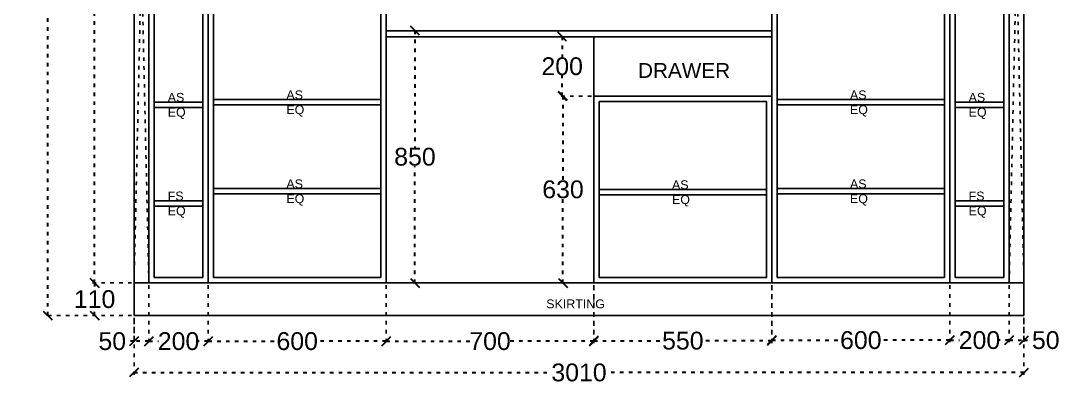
# Model space of a CAD drawing. Header units: millimetres. Extents: x 220712 to 1505573, y -354410 to 241923.
# Drawn here: x 325043 to 328544, y 119473 to 120698 of the extents above; entities that cross this region are included whole.
import ezdxf

# ---------------------------------------------------------------- set-up
doc = ezdxf.new("R2010")
doc.units = ezdxf.units.MM
doc.header["$MEASUREMENT"] = 0
doc.linetypes.add('ACAD_ISO03W100', pattern=[30, 12, -18])
doc.layers.add('Walls', color=253, linetype='Continuous')
doc.layers.add('Words', color=7, linetype='Continuous')
doc.styles.get("Standard").update_dxf_attribs({"font": 'arial.ttf'})
doc.dimstyles.get("Standard").update_dxf_attribs({"dimtxt": 60, "dimasz": 30, "dimexe": 7.75, "dimexo": 8.13, "dimgap": 0.63, "dimtad": 0, "dimtih": 1, "dimtoh": 1, "dimdec": 0, "dimzin": 0, "dimtxsty": 'Standard', "dimblk": 'OBLIQUE', "dimcen": 2.25, "dimclrd": 1, "dimclre": 1, "dimclrt": 1, "dimadec": 0, "dimazin": 0, "dimtfac": 1, "dimtdec": 0, "dimtofl": 0, "dimtmove": 0, "dimatfit": 3, "dimfxl": 1, "dimtolj": 1, "dimtzin": 0, "dimlwd": 30, "dimarcsym": 0})

# ---------------------------------------------------------------- blocks, each defined once
blk = doc.blocks.new('_Oblique')
at = {"color": 0, "linetype": 'ByBlock', "lineweight": -2}
blk.add_line((-0.5, -0.5), (0.5, 0.5), dxfattribs=at)
blk = doc.blocks.new('*D1088')
at = {"layer": 'Defpoints', "color": 0, "linetype": 'ACAD_ISO03W100', "transparency": 16777216}
for p in [(325424.7, 119815.6), (325474.7, 119814.4), (325424.7, 119617.8)]:
    blk.add_point(p, dxfattribs=at)
at = {"layer": 'Walls', "color": 1, "linetype": 'ACAD_ISO03W100', "lineweight": -2, "transparency": 16777216}
for p, q in [((325424.7, 119807.5), (325424.7, 119610)), ((325474.7, 119806.3), (325474.7, 119610))]:
    blk.add_line(p, q, dxfattribs=at)
at = {"layer": 'Walls', "color": 1, "linetype": 'ACAD_ISO03W100', "lineweight": 30, "transparency": 16777216}
for p, q in [((325424.7, 119617.8), (325394.7, 119617.8)), ((325474.7, 119617.8), (325424.7, 119617.8))]:
    blk.add_line(p, q, dxfattribs=at)
at = {"layer": 'Walls', "color": 1, "linetype": 'ACAD_ISO03W100', "lineweight": 30, "transparency": 16777216, "xscale": 30, "yscale": 30, "zscale": 30, "rotation": 180}
blk.add_blockref('_Oblique', (325424.7, 119617.8), dxfattribs=at)
at = {"layer": 'Walls', "color": 1, "linetype": 'ACAD_ISO03W100', "lineweight": 30, "transparency": 16777216, "xscale": 30, "yscale": 30, "zscale": 30}
blk.add_blockref('_Oblique', (325474.7, 119617.8), dxfattribs=at)
at = {"layer": 'Walls', "color": 1, "linetype": 'ACAD_ISO03W100', "transparency": 16777216, "insert": (325351.2, 119617.8), "char_height": 60, "attachment_point": 5}
blk.add_mtext('\\A1;50', dxfattribs=at)
blk = doc.blocks.new('*D1089')
at = {"layer": 'Defpoints', "color": 0, "linetype": 'ACAD_ISO03W100', "transparency": 16777216}
for p in [(325474.7, 119814.4), (325674.7, 119814.4), (325474.7, 119617.8)]:
    blk.add_point(p, dxfattribs=at)
at = {"layer": 'Walls', "color": 1, "linetype": 'ACAD_ISO03W100', "lineweight": -2, "transparency": 16777216}
for p, q in [((325474.7, 119806.3), (325474.7, 119610)), ((325674.7, 119806.3), (325674.7, 119610))]:
    blk.add_line(p, q, dxfattribs=at)
at = {"layer": 'Walls', "color": 1, "linetype": 'ACAD_ISO03W100', "lineweight": 30, "transparency": 16777216}
for p, q in [((325474.7, 119617.8), (325507.4, 119617.8)), ((325674.7, 119617.8), (325642, 119617.8))]:
    blk.add_line(p, q, dxfattribs=at)
at = {"layer": 'Walls', "color": 1, "linetype": 'ACAD_ISO03W100', "lineweight": 30, "transparency": 16777216, "xscale": 30, "yscale": 30, "zscale": 30, "rotation": 180}
blk.add_blockref('_Oblique', (325474.7, 119617.8), dxfattribs=at)
at = {"layer": 'Walls', "color": 1, "linetype": 'ACAD_ISO03W100', "lineweight": 30, "transparency": 16777216, "xscale": 30, "yscale": 30, "zscale": 30}
blk.add_blockref('_Oblique', (325674.7, 119617.8), dxfattribs=at)
at = {"layer": 'Walls', "color": 1, "linetype": 'ACAD_ISO03W100', "transparency": 16777216, "insert": (325574.7, 119617.8), "char_height": 60, "attachment_point": 5}
blk.add_mtext('\\A1;200', dxfattribs=at)
blk = doc.blocks.new('*D1090')
at = {"layer": 'Defpoints', "color": 0, "linetype": 'ACAD_ISO03W100', "transparency": 16777216}
for p in [(325674.7, 119814.4), (326274.7, 119814.4), (326274.7, 119617.8)]:
    blk.add_point(p, dxfattribs=at)
at = {"layer": 'Walls', "color": 1, "linetype": 'ACAD_ISO03W100', "lineweight": -2, "transparency": 16777216}
for p, q in [((325674.7, 119806.3), (325674.7, 119610)), ((326274.7, 119806.3), (326274.7, 119610))]:
    blk.add_line(p, q, dxfattribs=at)
at = {"layer": 'Walls', "color": 1, "linetype": 'ACAD_ISO03W100', "lineweight": 30, "transparency": 16777216}
for p, q in [((325674.7, 119617.8), (325907.7, 119617.8)), ((326274.7, 119617.8), (326041.7, 119617.8))]:
    blk.add_line(p, q, dxfattribs=at)
at = {"layer": 'Walls', "color": 1, "linetype": 'ACAD_ISO03W100', "lineweight": 30, "transparency": 16777216, "xscale": 30, "yscale": 30, "zscale": 30, "rotation": 180}
blk.add_blockref('_Oblique', (325674.7, 119617.8), dxfattribs=at)
at = {"layer": 'Walls', "color": 1, "linetype": 'ACAD_ISO03W100', "lineweight": 30, "transparency": 16777216, "xscale": 30, "yscale": 30, "zscale": 30}
blk.add_blockref('_Oblique', (326274.7, 119617.8), dxfattribs=at)
at = {"layer": 'Walls', "color": 1, "linetype": 'ACAD_ISO03W100', "transparency": 16777216, "insert": (325974.7, 119617.8), "char_height": 60, "attachment_point": 5}
blk.add_mtext('\\A1;600', dxfattribs=at)
blk = doc.blocks.new('*D1091')
at = {"layer": 'Defpoints', "color": 0, "linetype": 'ACAD_ISO03W100', "transparency": 16777216}
for p in [(326274.7, 119814.4), (326974.7, 119814.4), (326974.7, 119617.8)]:
    blk.add_point(p, dxfattribs=at)
at = {"layer": 'Walls', "color": 1, "linetype": 'ACAD_ISO03W100', "lineweight": -2, "transparency": 16777216}
for p, q in [((326274.7, 119806.3), (326274.7, 119610)), ((326974.7, 119806.3), (326974.7, 119610))]:
    blk.add_line(p, q, dxfattribs=at)
at = {"layer": 'Walls', "color": 1, "linetype": 'ACAD_ISO03W100', "lineweight": 30, "transparency": 16777216}
for p, q in [((326274.7, 119617.8), (326558.1, 119617.8)), ((326974.7, 119617.8), (326691.2, 119617.8))]:
    blk.add_line(p, q, dxfattribs=at)
at = {"layer": 'Walls', "color": 1, "linetype": 'ACAD_ISO03W100', "lineweight": 30, "transparency": 16777216, "xscale": 30, "yscale": 30, "zscale": 30, "rotation": 180}
blk.add_blockref('_Oblique', (326274.7, 119617.8), dxfattribs=at)
at = {"layer": 'Walls', "color": 1, "linetype": 'ACAD_ISO03W100', "lineweight": 30, "transparency": 16777216, "xscale": 30, "yscale": 30, "zscale": 30}
blk.add_blockref('_Oblique', (326974.7, 119617.8), dxfattribs=at)
at = {"layer": 'Walls', "color": 1, "linetype": 'ACAD_ISO03W100', "transparency": 16777216, "insert": (326624.7, 119617.8), "char_height": 60, "attachment_point": 5}
blk.add_mtext('\\A1;700', dxfattribs=at)
blk = doc.blocks.new('*D1087')
at = {"layer": 'Defpoints', "color": 0, "linetype": 'ACAD_ISO03W100', "transparency": 16777216}
for p in [(326974.7, 119810.3), (327574.7, 119810.3), (326974.7, 119619.5)]:
    blk.add_point(p, dxfattribs=at)
at = {"layer": 'Walls', "color": 1, "linetype": 'ACAD_ISO03W100', "lineweight": -2, "transparency": 16777216}
for p, q in [((326974.7, 119802.1), (326974.7, 119611.8)), ((327574.7, 119802.1), (327574.7, 119611.8))]:
    blk.add_line(p, q, dxfattribs=at)
at = {"layer": 'Walls', "color": 1, "linetype": 'ACAD_ISO03W100', "lineweight": 30, "transparency": 16777216}
for p, q in [((326974.7, 119619.5), (327207.9, 119619.5)), ((327574.7, 119619.5), (327341.5, 119619.5))]:
    blk.add_line(p, q, dxfattribs=at)
at = {"layer": 'Walls', "color": 1, "linetype": 'ACAD_ISO03W100', "lineweight": 30, "transparency": 16777216, "xscale": 30, "yscale": 30, "zscale": 30, "rotation": 180}
blk.add_blockref('_Oblique', (326974.7, 119619.5), dxfattribs=at)
at = {"layer": 'Walls', "color": 1, "linetype": 'ACAD_ISO03W100', "lineweight": 30, "transparency": 16777216, "xscale": 30, "yscale": 30, "zscale": 30}
blk.add_blockref('_Oblique', (327574.7, 119619.5), dxfattribs=at)
at = {"layer": 'Walls', "color": 1, "linetype": 'ACAD_ISO03W100', "transparency": 16777216, "insert": (327274.7, 119619.5), "char_height": 60, "attachment_point": 5}
blk.add_mtext('\\A1;550', dxfattribs=at)
blk = doc.blocks.new('*D1092')
at = {"layer": 'Defpoints', "color": 0, "linetype": 'ACAD_ISO03W100', "transparency": 16777216}
for p in [(327574.7, 119814.4), (328174.7, 119814.4), (327574.7, 119621.3)]:
    blk.add_point(p, dxfattribs=at)
at = {"layer": 'Walls', "color": 1, "linetype": 'ACAD_ISO03W100', "lineweight": -2, "transparency": 16777216}
for p, q in [((327574.7, 119806.3), (327574.7, 119613.5)), ((328174.7, 119806.3), (328174.7, 119613.5))]:
    blk.add_line(p, q, dxfattribs=at)
at = {"layer": 'Walls', "color": 1, "linetype": 'ACAD_ISO03W100', "lineweight": 30, "transparency": 16777216}
for p, q in [((327574.7, 119621.3), (327807.7, 119621.3)), ((328174.7, 119621.3), (327941.7, 119621.3))]:
    blk.add_line(p, q, dxfattribs=at)
at = {"layer": 'Walls', "color": 1, "linetype": 'ACAD_ISO03W100', "lineweight": 30, "transparency": 16777216, "xscale": 30, "yscale": 30, "zscale": 30, "rotation": 180}
blk.add_blockref('_Oblique', (327574.7, 119621.3), dxfattribs=at)
at = {"layer": 'Walls', "color": 1, "linetype": 'ACAD_ISO03W100', "lineweight": 30, "transparency": 16777216, "xscale": 30, "yscale": 30, "zscale": 30}
blk.add_blockref('_Oblique', (328174.7, 119621.3), dxfattribs=at)
at = {"layer": 'Walls', "color": 1, "linetype": 'ACAD_ISO03W100', "transparency": 16777216, "insert": (327874.7, 119621.3), "char_height": 60, "attachment_point": 5}
blk.add_mtext('\\A1;600', dxfattribs=at)
blk = doc.blocks.new('*D1093')
at = {"layer": 'Defpoints', "color": 0, "linetype": 'ACAD_ISO03W100', "transparency": 16777216}
for p in [(328174.7, 119814.4), (328374.7, 119814.4), (328174.7, 119621.3)]:
    blk.add_point(p, dxfattribs=at)
at = {"layer": 'Walls', "color": 1, "linetype": 'ACAD_ISO03W100', "lineweight": -2, "transparency": 16777216}
for p, q in [((328174.7, 119806.3), (328174.7, 119613.5)), ((328374.7, 119806.3), (328374.7, 119613.5))]:
    blk.add_line(p, q, dxfattribs=at)
at = {"layer": 'Walls', "color": 1, "linetype": 'ACAD_ISO03W100', "lineweight": 30, "transparency": 16777216}
for p, q in [((328174.7, 119621.3), (328207.4, 119621.3)), ((328374.7, 119621.3), (328342, 119621.3))]:
    blk.add_line(p, q, dxfattribs=at)
at = {"layer": 'Walls', "color": 1, "linetype": 'ACAD_ISO03W100', "lineweight": 30, "transparency": 16777216, "xscale": 30, "yscale": 30, "zscale": 30, "rotation": 180}
blk.add_blockref('_Oblique', (328174.7, 119621.3), dxfattribs=at)
at = {"layer": 'Walls', "color": 1, "linetype": 'ACAD_ISO03W100', "lineweight": 30, "transparency": 16777216, "xscale": 30, "yscale": 30, "zscale": 30}
blk.add_blockref('_Oblique', (328374.7, 119621.3), dxfattribs=at)
at = {"layer": 'Walls', "color": 1, "linetype": 'ACAD_ISO03W100', "transparency": 16777216, "insert": (328274.7, 119621.3), "char_height": 60, "attachment_point": 5}
blk.add_mtext('\\A1;200', dxfattribs=at)
blk = doc.blocks.new('*D1094')
at = {"layer": 'Defpoints', "color": 0, "linetype": 'ACAD_ISO03W100', "transparency": 16777216}
for p in [(328374.7, 119814.4), (328424.7, 119815.6), (328424.7, 119621.3)]:
    blk.add_point(p, dxfattribs=at)
at = {"layer": 'Walls', "color": 1, "linetype": 'ACAD_ISO03W100', "lineweight": -2, "transparency": 16777216}
for p, q in [((328374.7, 119806.3), (328374.7, 119613.5)), ((328424.7, 119807.5), (328424.7, 119613.5))]:
    blk.add_line(p, q, dxfattribs=at)
at = {"layer": 'Walls', "color": 1, "linetype": 'ACAD_ISO03W100', "lineweight": 30, "transparency": 16777216}
for p, q in [((328374.7, 119621.3), (328424.7, 119621.3)), ((328424.7, 119621.3), (328454.7, 119621.3))]:
    blk.add_line(p, q, dxfattribs=at)
at = {"layer": 'Walls', "color": 1, "linetype": 'ACAD_ISO03W100', "lineweight": 30, "transparency": 16777216, "xscale": 30, "yscale": 30, "zscale": 30, "rotation": 180}
blk.add_blockref('_Oblique', (328374.7, 119621.3), dxfattribs=at)
at = {"layer": 'Walls', "color": 1, "linetype": 'ACAD_ISO03W100', "lineweight": 30, "transparency": 16777216, "xscale": 30, "yscale": 30, "zscale": 30}
blk.add_blockref('_Oblique', (328424.7, 119621.3), dxfattribs=at)
at = {"layer": 'Walls', "color": 1, "linetype": 'ACAD_ISO03W100', "transparency": 16777216, "insert": (328498.2, 119621.3), "char_height": 60, "attachment_point": 5}
blk.add_mtext('\\A1;50', dxfattribs=at)
blk = doc.blocks.new('*D1095')
at = {"layer": 'Defpoints', "color": 0, "linetype": 'ACAD_ISO03W100', "transparency": 16777216}
for p in [(325291.7, 119814.4), (325424.7, 119814.4), (325424.7, 119704.4)]:
    blk.add_point(p, dxfattribs=at)
at = {"layer": 'Walls', "color": 1, "linetype": 'ACAD_ISO03W100', "lineweight": -2, "transparency": 16777216}
for p, q in [((325416.5, 119814.4), (325283.9, 119814.4)), ((325416.5, 119704.4), (325283.9, 119704.4))]:
    blk.add_line(p, q, dxfattribs=at)
at = {"layer": 'Walls', "color": 1, "linetype": 'ACAD_ISO03W100', "lineweight": 30, "transparency": 16777216}
for p, q in [((325291.7, 119814.4), (325291.7, 119790.7)), ((325291.7, 119704.4), (325291.7, 119728.2))]:
    blk.add_line(p, q, dxfattribs=at)
at = {"layer": 'Walls', "color": 1, "linetype": 'ACAD_ISO03W100', "lineweight": 30, "transparency": 16777216, "xscale": 30, "yscale": 30, "zscale": 30}
for p, rotation in [((325291.7, 119814.4), 90), ((325291.7, 119704.4), 270)]:
    blk.add_blockref('_Oblique', p, dxfattribs=dict(at, rotation=rotation))
at = {"layer": 'Walls', "color": 1, "linetype": 'ACAD_ISO03W100', "transparency": 16777216, "insert": (325291.7, 119759.4), "char_height": 60, "attachment_point": 5}
blk.add_mtext('\\A1;110', dxfattribs=at)
blk = doc.blocks.new('*D1096')
at = {"layer": 'Defpoints', "color": 0, "linetype": 'ACAD_ISO03W100', "transparency": 16777216}
for p in [(325291.7, 122014.4), (325424.7, 122014.4), (325424.7, 119814.4)]:
    blk.add_point(p, dxfattribs=at)
at = {"layer": 'Walls', "color": 1, "linetype": 'ACAD_ISO03W100', "lineweight": -2, "transparency": 16777216}
for p, q in [((325416.5, 122014.4), (325283.9, 122014.4)), ((325416.5, 119814.4), (325283.9, 119814.4))]:
    blk.add_line(p, q, dxfattribs=at)
at = {"layer": 'Walls', "color": 1, "linetype": 'ACAD_ISO03W100', "lineweight": 30, "transparency": 16777216}
for p, q in [((325291.7, 122014.4), (325291.7, 120945.7)), ((325291.7, 119814.4), (325291.7, 120883.2))]:
    blk.add_line(p, q, dxfattribs=at)
at = {"layer": 'Walls', "color": 1, "linetype": 'ACAD_ISO03W100', "lineweight": 30, "transparency": 16777216, "xscale": 30, "yscale": 30, "zscale": 30}
for p, rotation in [((325291.7, 122014.4), 90), ((325291.7, 119814.4), 270)]:
    blk.add_blockref('_Oblique', p, dxfattribs=dict(at, rotation=rotation))
at = {"layer": 'Walls', "color": 1, "linetype": 'ACAD_ISO03W100', "transparency": 16777216, "insert": (325291.7, 120914.4), "char_height": 60, "attachment_point": 5}
blk.add_mtext('\\A1;1880', dxfattribs=at)
blk = doc.blocks.new('*D1099')
at = {"layer": 'Defpoints', "color": 0, "linetype": 'ACAD_ISO03W100', "transparency": 16777216}
for p in [(325424.7, 119704.4), (328424.7, 119704.4), (328424.7, 119512.3)]:
    blk.add_point(p, dxfattribs=at)
at = {"layer": 'Walls', "color": 1, "linetype": 'ACAD_ISO03W100', "lineweight": -2, "transparency": 16777216}
for p, q in [((325424.7, 119696.3), (325424.7, 119504.5)), ((328424.7, 119696.3), (328424.7, 119504.5))]:
    blk.add_line(p, q, dxfattribs=at)
at = {"layer": 'Walls', "color": 1, "linetype": 'ACAD_ISO03W100', "lineweight": 30, "transparency": 16777216}
for p, q in [((325424.7, 119512.3), (326834.6, 119512.3)), ((328424.7, 119512.3), (327014.8, 119512.3))]:
    blk.add_line(p, q, dxfattribs=at)
at = {"layer": 'Walls', "color": 1, "linetype": 'ACAD_ISO03W100', "lineweight": 30, "transparency": 16777216, "xscale": 30, "yscale": 30, "zscale": 30, "rotation": 180}
blk.add_blockref('_Oblique', (325424.7, 119512.3), dxfattribs=at)
at = {"layer": 'Walls', "color": 1, "linetype": 'ACAD_ISO03W100', "lineweight": 30, "transparency": 16777216, "xscale": 30, "yscale": 30, "zscale": 30}
blk.add_blockref('_Oblique', (328424.7, 119512.3), dxfattribs=at)
at = {"layer": 'Walls', "color": 1, "linetype": 'ACAD_ISO03W100', "transparency": 16777216, "insert": (326924.7, 119512.3), "char_height": 60, "attachment_point": 5}
blk.add_mtext('\\A1;3010', dxfattribs=at)
blk = doc.blocks.new('*D1100')
at = {"layer": 'Defpoints', "color": 0, "linetype": 'ACAD_ISO03W100', "transparency": 16777216}
for p in [(325133.7, 122964.4), (325424.7, 122964.4), (325424.7, 119704.4)]:
    blk.add_point(p, dxfattribs=at)
at = {"layer": 'Walls', "color": 1, "linetype": 'ACAD_ISO03W100', "lineweight": -2, "transparency": 16777216}
for p, q in [((325416.5, 122964.4), (325125.9, 122964.4)), ((325416.6, 119704.4), (325125.9, 119704.4))]:
    blk.add_line(p, q, dxfattribs=at)
at = {"layer": 'Walls', "color": 1, "linetype": 'ACAD_ISO03W100', "lineweight": 30, "transparency": 16777216}
for p, q in [((325133.7, 122964.4), (325133.7, 121365.7)), ((325133.7, 119704.4), (325133.7, 121303.2))]:
    blk.add_line(p, q, dxfattribs=at)
at = {"layer": 'Walls', "color": 1, "linetype": 'ACAD_ISO03W100', "lineweight": 30, "transparency": 16777216, "xscale": 30, "yscale": 30, "zscale": 30}
for p, rotation in [((325133.7, 122964.4), 90), ((325133.7, 119704.4), 270)]:
    blk.add_blockref('_Oblique', p, dxfattribs=dict(at, rotation=rotation))
at = {"layer": 'Walls', "color": 1, "linetype": 'ACAD_ISO03W100', "transparency": 16777216, "insert": (325133.7, 121334.4), "char_height": 60, "attachment_point": 5}
blk.add_mtext('\\A1;3260', dxfattribs=at)
blk = doc.blocks.new('*D1296')
at = {"layer": 'Defpoints', "color": 0, "linetype": 'ACAD_ISO03W100', "transparency": 16777216}
for p in [(326274.7, 120664.4), (326371.7, 120664.4), (326274.7, 119814.4)]:
    blk.add_point(p, dxfattribs=at)
at = {"layer": 'Walls', "color": 1, "linetype": 'ACAD_ISO03W100', "lineweight": -2, "transparency": 16777216}
for p, q in [((326282.8, 120664.4), (326379.4, 120664.4)), ((326282.8, 119814.4), (326379.4, 119814.4))]:
    blk.add_line(p, q, dxfattribs=at)
at = {"layer": 'Walls', "color": 1, "linetype": 'ACAD_ISO03W100', "lineweight": 30, "transparency": 16777216}
for p, q in [((326371.7, 120664.4), (326371.7, 120270.7)), ((326371.7, 119814.4), (326371.7, 120208.2))]:
    blk.add_line(p, q, dxfattribs=at)
at = {"layer": 'Walls', "color": 1, "linetype": 'ACAD_ISO03W100', "lineweight": 30, "transparency": 16777216, "xscale": 30, "yscale": 30, "zscale": 30}
for p, rotation in [((326371.7, 120664.4), 90), ((326371.7, 119814.4), 270)]:
    blk.add_blockref('_Oblique', p, dxfattribs=dict(at, rotation=rotation))
at = {"layer": 'Walls', "color": 1, "linetype": 'ACAD_ISO03W100', "transparency": 16777216, "insert": (326371.7, 120239.4), "char_height": 60, "attachment_point": 5}
blk.add_mtext('\\A1;850', dxfattribs=at)
blk = doc.blocks.new('*D1295')
at = {"layer": 'Defpoints', "color": 0, "linetype": 'ACAD_ISO03W100', "transparency": 16777216}
for p in [(326870.7, 120444.4), (326974.7, 120444.4), (326974.7, 119814.4)]:
    blk.add_point(p, dxfattribs=at)
at = {"layer": 'Walls', "color": 1, "linetype": 'ACAD_ISO03W100', "lineweight": -2, "transparency": 16777216}
for p, q in [((326966.5, 120444.4), (326862.9, 120444.4)), ((326966.5, 119814.4), (326862.9, 119814.4))]:
    blk.add_line(p, q, dxfattribs=at)
at = {"layer": 'Walls', "color": 1, "linetype": 'ACAD_ISO03W100', "lineweight": 30, "transparency": 16777216}
for p, q in [((326870.7, 120444.4), (326870.7, 120160.7)), ((326870.7, 119814.4), (326870.7, 120098.2))]:
    blk.add_line(p, q, dxfattribs=at)
at = {"layer": 'Walls', "color": 1, "linetype": 'ACAD_ISO03W100', "lineweight": 30, "transparency": 16777216, "xscale": 30, "yscale": 30, "zscale": 30}
for p, rotation in [((326870.7, 120444.4), 90), ((326870.7, 119814.4), 270)]:
    blk.add_blockref('_Oblique', p, dxfattribs=dict(at, rotation=rotation))
at = {"layer": 'Walls', "color": 1, "linetype": 'ACAD_ISO03W100', "transparency": 16777216, "insert": (326870.7, 120129.4), "char_height": 60, "attachment_point": 5}
blk.add_mtext('\\A1;630', dxfattribs=at)
blk = doc.blocks.new('*D1297')
at = {"layer": 'Defpoints', "color": 0, "linetype": 'ACAD_ISO03W100', "transparency": 16777216}
for p in [(326868, 120644.4), (326974.7, 120644.4), (326974.7, 120444.4)]:
    blk.add_point(p, dxfattribs=at)
at = {"layer": 'Walls', "color": 1, "linetype": 'ACAD_ISO03W100', "lineweight": -2, "transparency": 16777216}
for p, q in [((326966.5, 120644.4), (326860.3, 120644.4)), ((326966.5, 120444.4), (326860.3, 120444.4))]:
    blk.add_line(p, q, dxfattribs=at)
at = {"layer": 'Walls', "color": 1, "linetype": 'ACAD_ISO03W100', "lineweight": 30, "transparency": 16777216}
for p, q in [((326868, 120644.4), (326868, 120575.7)), ((326868, 120444.4), (326868, 120513.2))]:
    blk.add_line(p, q, dxfattribs=at)
at = {"layer": 'Walls', "color": 1, "linetype": 'ACAD_ISO03W100', "lineweight": 30, "transparency": 16777216, "xscale": 30, "yscale": 30, "zscale": 30}
for p, rotation in [((326868, 120644.4), 90), ((326868, 120444.4), 270)]:
    blk.add_blockref('_Oblique', p, dxfattribs=dict(at, rotation=rotation))
at = {"layer": 'Walls', "color": 1, "linetype": 'ACAD_ISO03W100', "transparency": 16777216, "insert": (326868, 120544.4), "char_height": 60, "attachment_point": 5}
blk.add_mtext('\\A1;200', dxfattribs=at)

msp = doc.modelspace()

# ---------------------------------------------------------------- linework, layer by layer
at = {"layer": 'Walls', "color": 18, "true_color": 0x000000}
for p, q in [((328424.7, 122964.4), (328424.7, 119814.4)), ((328374.7, 122914.4), (328374.7, 119814.4)), ((325424.7, 122014.4), (325424.7, 119814.4)), ((325474.7, 122014.4), (325474.7, 119814.4)), ((325674.7, 122014.4), (325674.7, 119814.4)), ((326274.7, 122014.4), (326274.7, 119814.4)), ((327574.7, 122014.4), (327574.7, 119814.4)), ((328174.7, 122014.4), (328174.7, 119814.4)), ((325492.7, 119832.4), (325492.7, 121996.4)), ((325656.7, 121996.4), (325656.7, 119832.4)), ((325692.7, 121996.4), (325692.7, 119832.4)), ((326256.7, 119832.4), (326256.7, 121996.4)), ((327592.7, 121996.4), (327592.7, 119832.4)), ((328156.7, 119832.4), (328156.7, 121996.4)), ((328192.7, 119832.4), (328192.7, 121996.4)), ((328356.7, 121996.4), (328356.7, 119832.4)), ((326274.7, 120664.4), (327574.7, 120664.4)), ((326274.7, 120644.4), (327574.7, 120644.4)), ((326974.7, 120644.4), (326974.7, 119814.4)), ((325692.7, 120432.4), (326256.7, 120432.4)), ((326974.7, 120444.4), (327574.7, 120444.4)), ((327592.7, 120432.4), (328156.7, 120432.4)), ((325656.7, 120423.9), (325492.7, 120423.9)), ((325656.7, 120405.9), (325492.7, 120405.9)), ((325692.7, 120414.4), (326256.7, 120414.4)), ((327592.7, 120414.4), (328156.7, 120414.4)), ((328356.7, 120423.9), (328192.7, 120423.9)), ((328356.7, 120405.9), (328192.7, 120405.9)), ((325692.7, 120132.4), (326256.7, 120132.4)), ((325692.7, 120114.4), (326256.7, 120114.4)), ((326992.7, 120129.4), (327556.7, 120129.4)), ((326992.7, 120111.4), (327556.7, 120111.4)), ((327592.7, 120132.4), (328156.7, 120132.4)), ((327592.7, 120114.4), (328156.7, 120114.4)), ((325656.7, 120091.4), (325492.7, 120091.4)), ((328356.7, 120091.4), (328192.7, 120091.4)), ((325656.7, 120073.4), (325492.7, 120073.4)), ((328356.7, 120073.4), (328192.7, 120073.4)), ((325656.7, 119832.4), (325492.7, 119832.4)), ((325692.7, 119832.4), (326256.7, 119832.4)), ((327592.7, 119832.4), (328156.7, 119832.4)), ((328356.7, 119832.4), (328192.7, 119832.4)), ((325424.7, 119814.4), (325424.7, 119704.4)), ((325424.7, 119814.4), (328424.7, 119814.4)), ((328424.7, 119814.4), (328424.7, 119704.4)), ((325424.7, 119704.4), (328424.7, 119704.4))]:
    msp.add_line(p, q, dxfattribs=at)
at = {"layer": 'Walls', "color": 240, "linetype": 'ACAD_ISO03W100', "true_color": 0xed1f24}
for points in [[(325424.7, 119814.4), (325474.7, 122014.4), (325424.7, 122014.4), (325474.7, 119814.4)], [(328374.7, 119814.4), (328424.7, 122014.4), (328374.7, 122014.4), (328424.7, 119814.4)]]:
    msp.add_lwpolyline(points, dxfattribs=at)
at = {"layer": 'Walls', "color": 18, "true_color": 0x000000}
for points in [[(326974.7, 120444.4), (327574.7, 120444.4), (327574.7, 119814.4), (326974.7, 119814.4)], [(326992.7, 120426.4), (327556.7, 120426.4), (327556.7, 119832.4), (326992.7, 119832.4)]]:
    msp.add_lwpolyline(points, close=True, dxfattribs=at)

# ---------------------------------------------------------------- texts
at = {"color": 7, "insert": (327123.7, 120555.5), "char_height": 50, "attachment_point": 1}
msp.add_mtext_dynamic_manual_height_columns('DRAWER', width=300.775, gutter_width=1213, heights=[0], dxfattribs=at)
at = {"color": 18, "true_color": 0x000000, "insert": (326814.2, 119758.8), "char_height": 30, "attachment_point": 1}
msp.add_mtext_dynamic_manual_height_columns('SKIRTING', width=2764.543, gutter_width=1, heights=[238.1], dxfattribs=at)
at = {"layer": 'Words', "color": 0, "char_height": 30, "attachment_point": 1}
for s, insert in [('AS\\PEQ', (325938.2, 120463.3)), ('AS\\PEQ', (327838.2, 120463.3)), ('AS\\PEQ', (325538.2, 120454.8)), ('AS\\PEQ', (328238.2, 120454.8)), ('AS\\PEQ', (325938.2, 120163.3)), ('AS\\PEQ', (327238.2, 120160.3)), ('AS\\PEQ', (327838.2, 120163.3)), ('FS\\PEQ', (325538.2, 120122.3)), ('FS\\PEQ', (328238.2, 120122.3))]:
    msp.add_mtext_dynamic_manual_height_columns(s, width=1178.022, gutter_width=866.4, heights=[0], dxfattribs=dict(at, insert=insert))

# ---------------------------------------------------------------- dimensions: what is measured, and where the dimension line sits
at = {"layer": 'Walls', "color": 240, "linetype": 'ACAD_ISO03W100', "true_color": 0xed1f24}
for base, p1, p2, picture, middle in [((325133.7, 122964.4), (325424.7, 119704.4), (325424.7, 122964.4), '*D1100', (325133.7, 121334.4)), ((326371.7, 120664.4), (326274.7, 119814.4), (326274.7, 120664.4), '*D1296', (326371.7, 120239.4)), ((326868, 120644.4), (326974.7, 120444.4), (326974.7, 120644.4), '*D1297', (326868, 120544.4)), ((326870.7, 120444.4), (326974.7, 119814.4), (326974.7, 120444.4), '*D1295', (326870.7, 120129.4)), ((325291.7, 119814.4), (325424.7, 119704.4), (325424.7, 119814.4), '*D1095', (325291.7, 119759.4))]:
    dim = msp.add_linear_dim(base=base, p1=p1, p2=p2, angle=90, dimstyle='Standard', dxfattribs=at)
    dim.commit()
    dim.dimension.update_dxf_attribs({"geometry": picture, "text_midpoint": middle})
dim = msp.add_linear_dim(base=(325291.7, 122014.4), p1=(325424.7, 119814.4), p2=(325424.7, 122014.4), angle=90, text='1880', dimstyle='Standard', dxfattribs=at)
dim.commit()
dim.dimension.update_dxf_attribs({"geometry": '*D1096', "text_midpoint": (325291.7, 120914.4)})
for base, p1, p2, picture, middle in [((325424.7, 119617.8), (325474.7, 119814.4), (325424.7, 119815.6), '*D1088', (325351.2, 119617.8)), ((325474.7, 119617.8), (325674.7, 119814.4), (325474.7, 119814.4), '*D1089', (325574.7, 119617.8)), ((326274.7, 119617.8), (325674.7, 119814.4), (326274.7, 119814.4), '*D1090', (325974.7, 119617.8)), ((326974.7, 119617.8), (326274.7, 119814.4), (326974.7, 119814.4), '*D1091', (326624.7, 119617.8)), ((327574.7, 119621.3), (328174.7, 119814.4), (327574.7, 119814.4), '*D1092', (327874.7, 119621.3)), ((328174.7, 119621.3), (328374.7, 119814.4), (328174.7, 119814.4), '*D1093', (328274.7, 119621.3)), ((328424.7, 119621.3), (328374.7, 119814.4), (328424.7, 119815.6), '*D1094', (328498.2, 119621.3))]:
    dim = msp.add_linear_dim(base=base, p1=p1, p2=p2, dimstyle='Standard', dxfattribs=at)
    dim.commit()
    dim.dimension.update_dxf_attribs({"geometry": picture, "text_midpoint": middle})
for base, p1, p2, text, picture, middle in [((326974.7, 119619.5), (327574.7, 119810.3), (326974.7, 119810.3), '550', '*D1087', (327274.7, 119619.5)), ((328424.7, 119512.3), (325424.7, 119704.4), (328424.7, 119704.4), '3010', '*D1099', (326924.7, 119512.3))]:
    dim = msp.add_linear_dim(base=base, p1=p1, p2=p2, text=text, dimstyle='Standard', dxfattribs=at)
    dim.commit()
    dim.dimension.update_dxf_attribs({"geometry": picture, "text_midpoint": middle})

doc.saveas('drawing.dxf')
